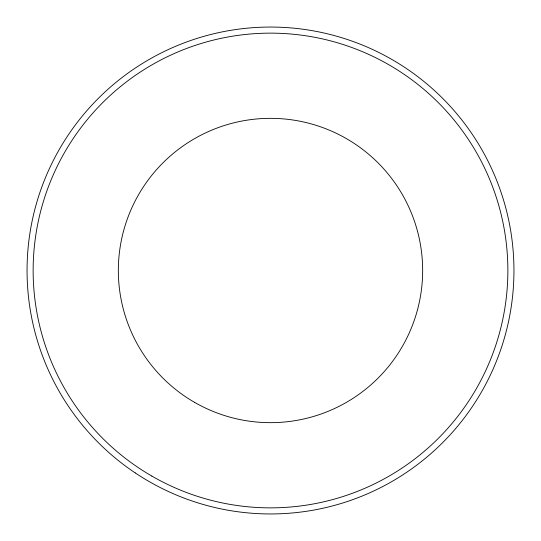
<?xml version="1.0" encoding="UTF-8"?>
<svg xmlns="http://www.w3.org/2000/svg" width="541" height="541" viewBox="0 0 541 541"><rect width="100%" height="100%" fill="white"/><g stroke="black" fill="none" stroke-linecap="round" stroke-linejoin="round"><path stroke-width="0.81" d="M135.243 472.922A243.45 243.45 0 0 0 513.429 286.426A243.45 243.45 0 0 0 162.827 52.159A243.45 243.45 0 0 0 135.243 472.922M194.422 402.274A152.156 152.156 0 0 0 422.656 270.5A152.156 152.156 0 0 0 194.422 138.726A152.156 152.156 0 0 0 194.422 402.274M151.818 476.06A237.364 237.364 0 0 0 507.864 270.5A237.364 237.364 0 0 0 151.818 64.94A237.364 237.364 0 0 0 151.818 476.06"/></g></svg>
